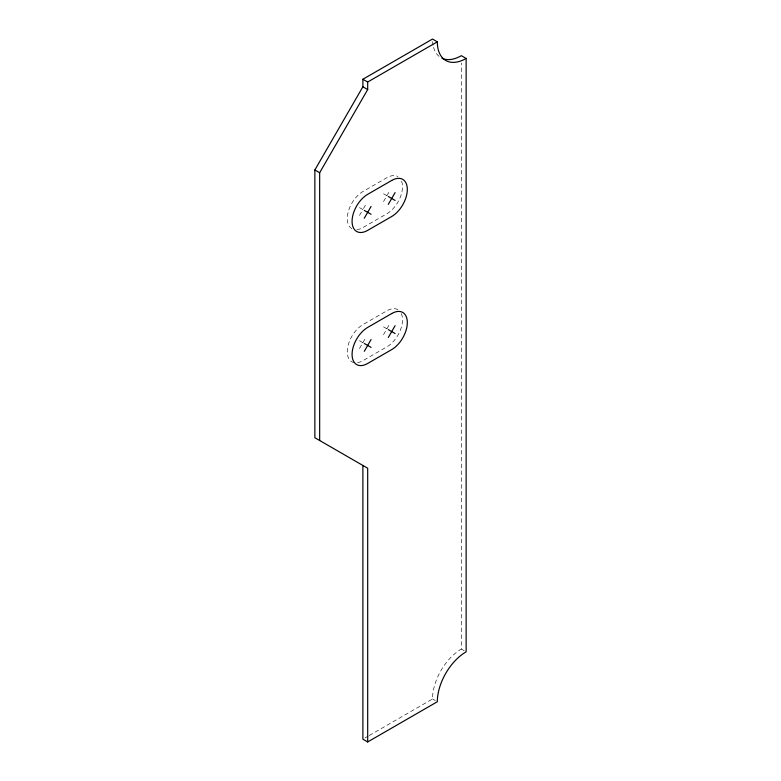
<?xml version="1.0" encoding="UTF-8"?>
<svg xmlns="http://www.w3.org/2000/svg" width="781" height="781" viewBox="0 0 781 781"><rect width="100%" height="100%" fill="white"/><g stroke="black" fill="none" stroke-linecap="round" stroke-linejoin="round"><path stroke-width="0.59" stroke-dasharray="3.9 2.93" d="M359.485 215.458L362.882 209.572L359.485 207.619M363.448 208.595L366.279 203.695M383.5 201.596L390.295 189.832M359.485 348.551L366.279 336.787M383.5 334.688L390.295 322.924M364.991 737.957L368.163 736.132M369.218 735.526L432.518 698.975A40.749 23.528 -60 0 1 461.337 649.06L461.337 62.997M383.5 193.747L389.446 197.183M383.5 326.849L389.446 330.275M359.485 340.711L362.882 342.674M461.337 649.06L464.217 650.729M432.518 698.975L435.407 700.635M439.078 56.398A40.749 23.528 -60 0 1 433.318 46.372M433.074 45.22A40.749 23.528 -60 0 1 432.606 41.578M356.907 229.673A22.073 12.74 -60 0 0 362.882 227.603L386.898 213.73A22.073 12.74 -60 0 0 401.317 180.489M351.85 228.696A22.073 12.74 -60 0 1 348.463 211.007A22.073 12.74 -60 0 1 362.882 191.55L386.898 177.687A22.073 12.74 -60 0 1 397.939 176.594M401.317 313.581A22.073 12.74 -60 0 1 386.898 346.832L362.882 360.695A22.073 12.74 -60 0 1 355.98 362.823M397.939 309.686A22.073 12.74 -60 0 0 386.898 310.779L362.882 324.642A22.073 12.74 -60 0 0 347.809 346.705A22.073 12.74 -60 0 0 355.082 362.784"/><path stroke-width="1.17" d="M367.685 741.95L367.685 468.229L314.86 437.731L314.86 169.965L362.882 86.789L362.882 79.252L432.518 39.05L437.321 41.823A40.749 23.528 -60 0 0 466.14 58.458L466.14 651.832A40.749 23.528 -60 0 0 437.321 701.748L367.685 741.95L362.882 739.177L362.882 465.456M319.663 440.504L319.663 172.738L367.685 89.561L367.685 82.025L437.321 41.823M364.288 218.231L371.082 206.467M388.303 204.368L395.098 192.604M364.288 351.323L371.082 339.559M388.303 337.46L395.098 325.697M466.14 58.458L461.337 55.685A40.749 23.528 -60 0 1 441.968 58.233M362.882 79.252L367.685 82.025M362.882 86.789L367.685 89.561M388.303 196.519L395.098 200.444M314.86 169.965L319.663 172.738M364.288 210.392L371.082 214.306M388.303 329.621L395.098 333.536M364.288 343.484L371.082 347.399M391.701 180.46L367.685 194.323A22.073 12.74 -60 0 0 352.075 221.355A22.073 12.74 -60 0 0 367.685 230.375L391.701 216.503A22.073 12.74 -60 0 0 407.311 189.471A22.073 12.74 -60 0 0 391.701 180.46M391.701 313.552L367.685 327.415A22.073 12.74 -60 0 0 352.075 354.457A22.073 12.74 -60 0 0 367.685 363.468L391.701 349.605A22.073 12.74 -60 0 0 407.311 322.563A22.073 12.74 -60 0 0 391.701 313.552"/></g></svg>
